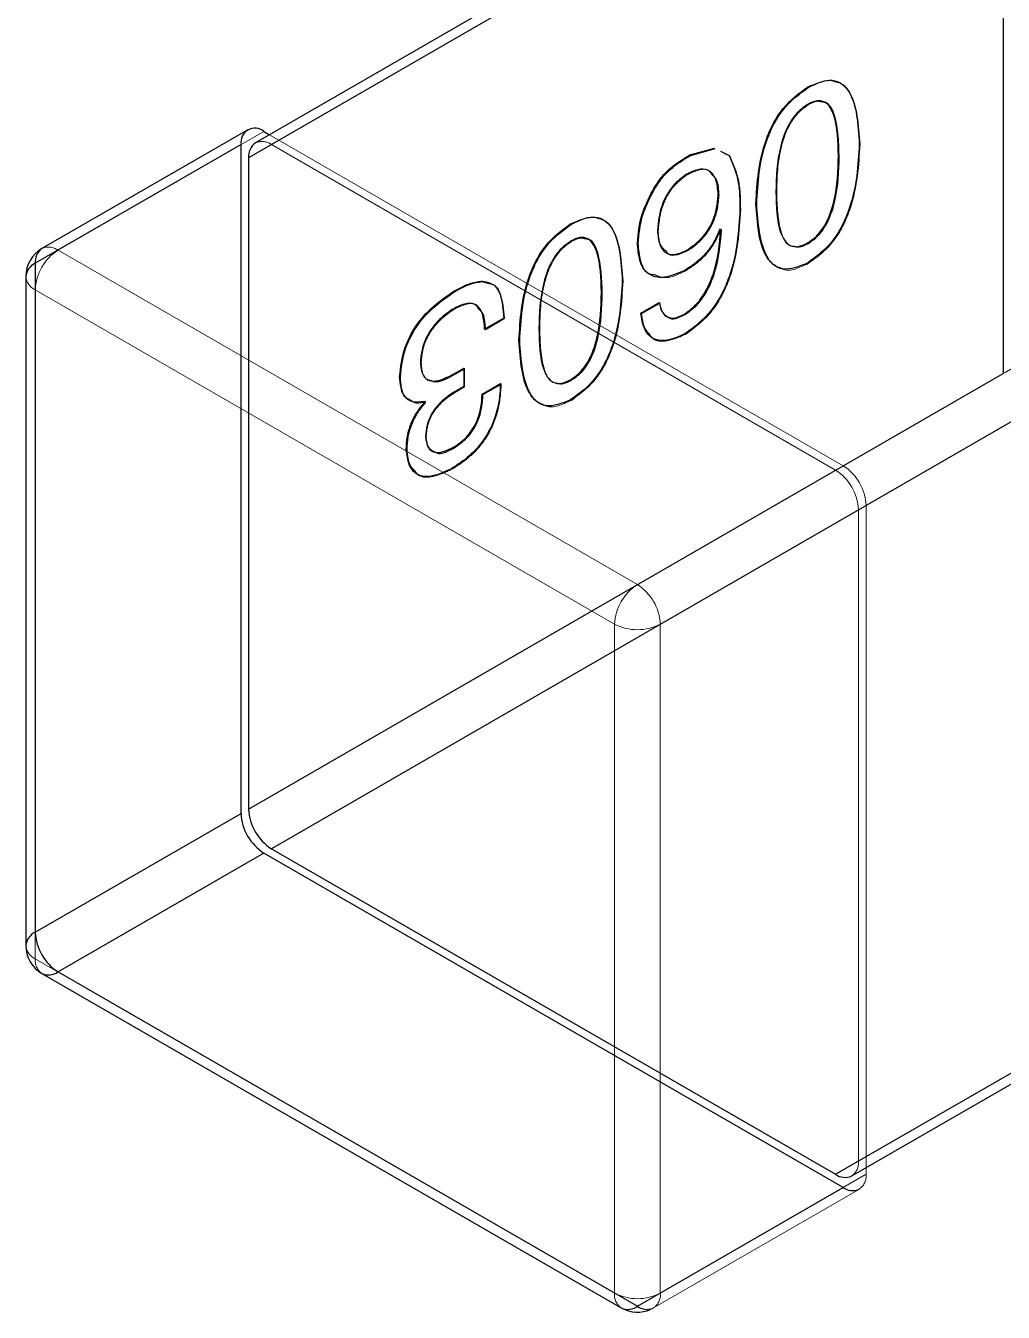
# Model space of a CAD drawing. Header units: millimetres. Extents: x 0 to 841, y 0 to 2287.
# Drawn here: x 615.722 to 617.535, y 233.073 to 235.46 of the extents above; entities that cross this region are included whole.
import ezdxf

# ---------------------------------------------------------------- set-up
doc = ezdxf.new("R2010")
doc.units = ezdxf.units.MM
doc.linetypes.add('HIDDEN', pattern=[1.905, 1.27, -0.635])

msp = doc.modelspace()

# ---------------------------------------------------------------- linework, layer by layer
at = {"color": 7, "linetype": 'HIDDEN', "lineweight": 18}
for p, q in [((616.1778, 235.2393), (617.592, 236.0557)), ((618.6385, 235.4516), (617.2243, 234.6352)), ((617.2667, 234.5617), (618.6809, 235.3781)), ((617.1737, 235.313), (617.1723, 235.3138)), ((615.7818, 235.0434), (616.1636, 235.2638)), ((616.1743, 235.2576), (617.2384, 234.6433)), ((616.1778, 235.2393), (617.2243, 234.6352)), ((617.2696, 235.2398), (617.2682, 235.2407)), ((617.021, 235.2217), (617.0281, 235.2182)), ((617.0281, 235.2182), (617.0267, 235.2191)), ((616.9493, 235.1834), (616.9479, 235.1843)), ((617.115, 235.1506), (617.1136, 235.1514)), ((617.0482, 235.1192), (617.0468, 235.12)), ((616.8952, 235.079), (616.8938, 235.0799)), ((616.7341, 235.0592), (616.7327, 235.06)), ((616.8566, 234.4229), (615.7818, 235.0434)), ((616.9462, 235.005), (616.9448, 235.0058)), ((617.1737, 235.0185), (617.1723, 235.0193)), ((616.8299, 234.986), (616.8285, 234.9869)), ((615.7394, 233.7287), (615.7394, 234.9699)), ((615.7394, 234.9699), (616.8142, 234.3494)), ((616.5158, 234.9332), (616.5144, 234.934)), ((616.8983, 234.9452), (616.8969, 234.946)), ((616.6101, 234.9163), (616.5746, 234.8957)), ((616.6101, 234.9163), (616.6087, 234.9171)), ((616.5746, 234.8957), (616.5732, 234.8966)), ((616.6754, 234.8968), (616.674, 234.8976)), ((616.9462, 234.8872), (616.9448, 234.888)), ((616.4556, 234.836), (616.4542, 234.8368)), ((616.5359, 234.8235), (616.5345, 234.8243)), ((616.5345, 234.8226), (616.5359, 234.8235)), ((616.5359, 234.8235), (616.5359, 234.7895)), ((617.5354, 234.8146), (617.5495, 234.8227)), ((616.5359, 234.7895), (616.5174, 234.7788)), ((616.5359, 234.7895), (616.5345, 234.7904)), ((616.6039, 234.7949), (616.6025, 234.7957)), ((616.5174, 234.7788), (616.516, 234.7797)), ((616.7341, 234.7647), (616.7327, 234.7656)), ((616.4648, 234.6967), (616.4634, 234.6976)), ((617.2384, 234.6433), (616.8566, 234.4229)), ((616.5143, 234.6378), (616.5129, 234.6387)), ((616.899, 234.3494), (617.2808, 234.5698)), ((617.2808, 234.5698), (617.2808, 233.3287)), ((617.2667, 234.5617), (617.2667, 233.3532)), ((616.8142, 234.3494), (616.8142, 233.1083)), ((616.899, 233.1083), (616.899, 234.3494)), ((618.6809, 234.1696), (617.2667, 233.3532)), ((616.8142, 233.1083), (615.7394, 233.7287)), ((617.2808, 233.3287), (616.899, 233.1083)), ((616.8866, 233.0808), (617.2684, 233.3012)), ((616.8817, 233.0783), (616.8866, 233.0808))]:
    msp.add_line(p, q, dxfattribs=at)
at = {"color": 7, "linetype": 'Continuous', "lineweight": 25}
for p, q in [((617.5354, 236.0557), (617.5354, 234.8146)), ((617.5354, 236.0433), (616.1478, 235.2423)), ((617.5354, 236.023), (616.1353, 235.2148)), ((617.1737, 235.3451), (617.1723, 235.346)), ((616.1336, 235.2668), (615.7518, 235.0463)), ((616.1636, 235.2638), (616.1743, 235.2576)), ((616.1212, 235.2393), (615.7394, 235.0189)), ((616.1212, 233.9981), (616.1212, 235.2393)), ((616.1353, 235.2148), (616.1353, 234.0063)), ((616.9541, 235.22), (616.9996, 235.2325)), ((616.9555, 235.2191), (616.9541, 235.22)), ((616.9555, 235.2191), (617.001, 235.2317)), ((617.0105, 235.2271), (617.0267, 235.2191)), ((617.0119, 235.2262), (617.021, 235.2217)), ((617.2309, 235.2175), (617.2295, 235.2183)), ((616.8859, 235.1522), (616.8845, 235.153)), ((617.008, 235.146), (617.0066, 235.1468)), ((617.0779, 235.1292), (617.0765, 235.13)), ((616.7341, 235.0914), (616.7327, 235.0922)), ((617.0112, 235.0816), (617.0097, 235.0825)), ((617.0111, 235.0817), (617.0097, 235.0825)), ((617.0127, 235.0808), (617.0111, 235.0817)), ((617.0127, 235.0808), (617.0112, 235.0816)), ((616.8581, 235.0558), (616.8567, 235.0567)), ((617.1737, 235.056), (617.1723, 235.0568)), ((616.9508, 235.0433), (616.9494, 235.0442)), ((615.7394, 235.0189), (615.7394, 233.7777)), ((615.7218, 234.9944), (615.7218, 233.7532)), ((616.5684, 234.985), (616.567, 234.9858)), ((616.5684, 234.985), (616.5809, 234.9815)), ((616.5174, 234.9662), (616.516, 234.9671)), ((616.7913, 234.9637), (616.7899, 234.9646)), ((616.8629, 234.9264), (616.8969, 234.946)), ((616.8643, 234.9256), (616.8629, 234.9264)), ((616.8643, 234.9256), (616.8983, 234.9452)), ((616.6087, 234.9171), (616.5732, 234.8966)), ((616.9462, 234.9247), (616.9448, 234.9255)), ((616.6383, 234.8754), (616.6369, 234.8762)), ((616.1353, 234.0063), (617.5354, 234.8146)), ((616.4169, 234.8083), (616.4155, 234.8091)), ((616.5175, 234.8145), (616.5345, 234.8243)), ((616.5189, 234.8136), (616.5175, 234.8145)), ((616.5189, 234.8136), (616.5345, 234.8226)), ((616.5345, 234.8243), (616.5345, 234.7904)), ((616.5345, 234.7904), (616.516, 234.7797)), ((616.5685, 234.7761), (616.6025, 234.7957)), ((616.5699, 234.7753), (616.6039, 234.7949)), ((616.7341, 234.8022), (616.7327, 234.803)), ((616.4619, 234.7609), (616.4619, 234.7627)), ((616.4633, 234.7619), (616.4619, 234.7627)), ((616.4633, 234.7601), (616.4619, 234.7609)), ((616.4633, 234.7601), (616.4633, 234.7619)), ((616.5699, 234.7753), (616.5685, 234.7761)), ((617.5778, 234.7411), (616.1778, 233.9328)), ((616.4293, 234.6726), (616.4279, 234.6735)), ((616.5158, 234.6762), (616.5144, 234.677)), ((617.2243, 233.3287), (618.6243, 234.1369)), ((617.2543, 233.3257), (618.6419, 234.1268)), ((615.7394, 233.7777), (616.1212, 233.9981)), ((616.1636, 233.9247), (615.7818, 233.7042)), ((617.2384, 233.3042), (616.1636, 233.9247)), ((616.1778, 233.9328), (617.2243, 233.3287)), ((615.7518, 233.7013), (616.8266, 233.0808)), ((615.7818, 233.7042), (616.8566, 233.0838)), ((616.8566, 233.0838), (617.2384, 233.3042))]:
    msp.add_line(p, q, dxfattribs=at)
for centre, radius, start, end in [((616.1471, 235.2435), 0.0262, 50.7967, 189.214), ((616.1654, 235.2178), 0.0302, 125.698, 185.6204), ((615.7818, 234.9944), 0.06, 119.9973, 180), ((615.7694, 235.0218), 0.0302, 125.698, 185.6204), ((615.7518, 234.9914), 0.0302, 114.3747, 174.3052), ((616.2133, 234.0023), 0.0922, 182.6055, 237.3945), ((616.2274, 234.0105), 0.0922, 182.6055, 237.3945), ((615.7518, 233.7502), 0.0302, 114.3747, 174.3052), ((615.8315, 233.7819), 0.0922, 182.6055, 237.3945), ((615.7818, 233.7532), 0.06, 180, 240.0027), ((615.7642, 233.7288), 0.0302, 245.6861, 305.6182), ((617.2418, 233.3532), 0.0302, 234.3818, 294.314), ((617.2563, 233.3295), 0.031, 234.7963, 289.691), ((616.839, 233.1083), 0.0302, 245.6861, 305.6182), ((616.8566, 233.1328), 0.06, 240.0027, 294.7405), ((616.8744, 233.1091), 0.031, 234.7963, 289.691)]:
    msp.add_arc(centre, radius, start, end, dxfattribs=at)
at = {"color": 7, "linetype": 'HIDDEN', "lineweight": 18}
for centre, radius, start, end in [((616.1602, 235.2148), 0.0302, 54.3818, 114.314), ((615.7642, 235.0188), 0.0302, 54.3818, 114.314), ((615.8315, 234.9657), 0.0922, 122.6055, 177.3945), ((615.7518, 234.9974), 0.0302, 185.6948, 245.6253), ((617.1887, 234.5656), 0.0922, 2.6055, 57.3945), ((617.1746, 234.5575), 0.0922, 2.6055, 57.3945), ((616.9063, 234.3452), 0.0922, 122.6055, 177.3945), ((616.8069, 234.3452), 0.0922, 2.6055, 57.3945), ((616.8566, 234.4313), 0.0922, 242.6097, 297.3903), ((615.7518, 233.7562), 0.0302, 185.6948, 245.6253), ((615.7694, 233.7258), 0.0302, 174.3796, 234.302), ((617.2367, 233.3502), 0.0302, 305.698, 5.6204), ((617.2521, 233.3253), 0.0289, 300.2638, 6.7169), ((616.8442, 233.1053), 0.0302, 174.3796, 234.302), ((616.8566, 233.1901), 0.0922, 242.6097, 297.3903), ((616.8711, 233.1045), 0.0282, 299.2639, 7.7168)]:
    msp.add_arc(centre, radius, start, end, dxfattribs=at)
at = {"color": 7, "linetype": 'Continuous', "lineweight": 25}
for points, knots in [([(617.1723, 235.346), (617.1883, 235.3528), (617.2124, 235.3631), (617.2369, 235.3528), (617.2631, 235.3218), (617.2659, 235.2767), (617.2682, 235.2407)], [0, 0, 0, 0, 0.249123, 0.374635, 0.500323, 1, 1, 1, 1]), ([(617.1737, 235.3451), (617.1903, 235.3532), (617.2091, 235.3624), (617.2225, 235.3565), (617.2241, 235.3558)], [0, 0, 0, 0, 0.881067, 1, 1, 1, 1]), ([(617.0765, 235.13), (617.0787, 235.1686), (617.0815, 235.217), (617.1077, 235.2782), (617.1323, 235.3168), (617.1563, 235.3343), (617.1723, 235.346)], [0, 0, 0, 0, 0.499687, 0.625352, 0.750869, 1, 1, 1, 1]), ([(617.0779, 235.1292), (617.0802, 235.1678), (617.083, 235.2162), (617.1091, 235.2774), (617.1337, 235.316), (617.1577, 235.3335), (617.1737, 235.3451)], [0, 0, 0, 0, 0.499687, 0.625352, 0.750869, 1, 1, 1, 1]), ([(617.1723, 235.3138), (617.1665, 235.3097), (617.1548, 235.3015), (617.1346, 235.2749), (617.1152, 235.22), (617.1143, 235.1789), (617.1136, 235.1514)], [0, 0, 0, 0, 0.125208, 0.250259, 0.499246, 1, 1, 1, 1]), ([(617.2295, 235.2183), (617.2289, 235.245), (617.228, 235.2848), (617.2098, 235.3182), (617.1899, 235.3223), (617.1782, 235.3166), (617.1723, 235.3138)], [0, 0, 0, 0, 0.500896, 0.749906, 0.874864, 1, 1, 1, 1]), ([(617.2309, 235.2175), (617.2301, 235.2435), (617.2288, 235.2824), (617.2133, 235.3168), (617.2009, 235.318), (617.1986, 235.3183)], [0, 0, 0, 0, 0.619324, 0.927207, 1, 1, 1, 1]), ([(617.2682, 235.2407), (617.266, 235.2013), (617.2633, 235.1521), (617.2376, 235.0895), (617.2133, 235.0496), (617.1887, 235.0314), (617.1723, 235.0193)], [0, 0, 0, 0, 0.500012, 0.625693, 0.751201, 1, 1, 1, 1]), ([(616.8845, 235.153), (616.8897, 235.1617), (616.9, 235.179), (616.9247, 235.2025), (616.9429, 235.2133), (616.9541, 235.22)], [0, 0, 0, 0, 0.279388, 0.559544, 1, 1, 1, 1]), ([(616.8859, 235.1522), (616.8911, 235.1609), (616.9015, 235.1782), (616.9261, 235.2016), (616.9443, 235.2125), (616.9555, 235.2191)], [0, 0, 0, 0, 0.279388, 0.559544, 1, 1, 1, 1]), ([(617.0267, 235.2191), (617.0337, 235.2032), (617.0461, 235.1748), (617.0466, 235.1368), (617.0468, 235.12)], [0, 0, 0, 0, 0.558783, 1, 1, 1, 1]), ([(617.1723, 235.0568), (617.1782, 235.0608), (617.1899, 235.0687), (617.2098, 235.0957), (617.228, 235.1502), (617.2289, 235.191), (617.2295, 235.2183)], [0, 0, 0, 0, 0.125131, 0.250047, 0.49906, 1, 1, 1, 1]), ([(617.1737, 235.056), (617.1796, 235.06), (617.1913, 235.0678), (617.2112, 235.0949), (617.2294, 235.1494), (617.2303, 235.1902), (617.2309, 235.2175)], [0, 0, 0, 0, 0.125131, 0.250047, 0.49906, 1, 1, 1, 1]), ([(617.0066, 235.1468), (617.0057, 235.1566), (617.0039, 235.1762), (616.99, 235.1938), (616.969, 235.1944), (616.9549, 235.1876), (616.9479, 235.1843)], [0, 0, 0, 0, 0.280779, 0.559503, 0.779325, 1, 1, 1, 1]), ([(616.9479, 235.1843), (616.9392, 235.1778), (616.9218, 235.1649), (616.8981, 235.1244), (616.8954, 235.0968), (616.8938, 235.0799)], [0, 0, 0, 0, 0.280776, 0.559966, 1, 1, 1, 1]), ([(617.008, 235.146), (617.0075, 235.1563), (617.0066, 235.1728), (616.9977, 235.1811), (616.9943, 235.1842)], [0, 0, 0, 0, 0.622348, 1, 1, 1, 1]), ([(616.8567, 235.0567), (616.8582, 235.0743), (616.8609, 235.1059), (616.8773, 235.1386), (616.8845, 235.153)], [0, 0, 0, 0, 0.55918, 1, 1, 1, 1]), ([(616.8581, 235.0558), (616.8596, 235.0735), (616.8623, 235.1051), (616.8787, 235.1378), (616.8859, 235.1522)], [0, 0, 0, 0, 0.55918, 1, 1, 1, 1]), ([(616.9494, 235.0442), (616.9582, 235.0502), (616.9757, 235.0622), (616.9958, 235.0925), (617.0046, 235.1219), (617.0059, 235.1385), (617.0066, 235.1468)], [0, 0, 0, 0, 0.280297, 0.558545, 0.778963, 1, 1, 1, 1]), ([(616.9508, 235.0433), (616.9596, 235.0494), (616.9771, 235.0614), (616.9972, 235.0917), (617.006, 235.1211), (617.0073, 235.1377), (617.008, 235.146)], [0, 0, 0, 0, 0.280297, 0.558545, 0.778963, 1, 1, 1, 1]), ([(617.1136, 235.1514), (617.1142, 235.1246), (617.1151, 235.0844), (617.1343, 235.0516), (617.1547, 235.0483), (617.1664, 235.054), (617.1723, 235.0568)], [0, 0, 0, 0, 0.500906, 0.749819, 0.874781, 1, 1, 1, 1]), ([(617.0468, 235.12), (617.0444, 235.0787), (617.0415, 235.0269), (617.0136, 234.9613), (616.9876, 234.9199), (616.9619, 234.9007), (616.9448, 234.888)], [0, 0, 0, 0, 0.499644, 0.625328, 0.750848, 1, 1, 1, 1]), ([(617.1723, 235.0193), (617.1561, 235.0129), (617.1317, 235.0033), (617.1078, 235.0156), (617.0821, 235.0481), (617.079, 235.0936), (617.0765, 235.13)], [0, 0, 0, 0, 0.248785, 0.374282, 0.499955, 1, 1, 1, 1]), ([(617.1254, 235.0088), (617.12, 235.0107), (617.1084, 235.0149), (617.0838, 235.0481), (617.0806, 235.0932), (617.0779, 235.1292)], [0, 0, 0, 0, 0.1461929, 0.3176766, 1, 1, 1, 1]), ([(616.7327, 235.0922), (616.7487, 235.099), (616.7728, 235.1093), (616.7973, 235.099), (616.8235, 235.068), (616.8263, 235.0229), (616.8285, 234.9869)], [0, 0, 0, 0, 0.249123, 0.374635, 0.500323, 1, 1, 1, 1]), ([(616.7341, 235.0914), (616.7507, 235.0994), (616.7694, 235.1086), (616.7829, 235.1027), (616.7845, 235.102)], [0, 0, 0, 0, 0.881067, 1, 1, 1, 1]), ([(616.6369, 234.8762), (616.6391, 234.9148), (616.6419, 234.9632), (616.6681, 235.0245), (616.6926, 235.063), (616.7167, 235.0805), (616.7327, 235.0922)], [0, 0, 0, 0, 0.499687, 0.625352, 0.750869, 1, 1, 1, 1]), ([(616.6383, 234.8754), (616.6405, 234.914), (616.6433, 234.9624), (616.6695, 235.0236), (616.694, 235.0622), (616.7181, 235.0797), (616.7341, 235.0914)], [0, 0, 0, 0, 0.499687, 0.625352, 0.750869, 1, 1, 1, 1]), ([(616.8938, 235.0799), (616.8947, 235.0706), (616.8965, 235.0521), (616.9095, 235.0353), (616.9294, 235.0345), (616.9427, 235.0409), (616.9494, 235.0442)], [0, 0, 0, 0, 0.280784, 0.559454, 0.779294, 1, 1, 1, 1]), ([(617.0097, 235.0825), (617.0057, 235.0732), (616.9977, 235.0546), (616.9748, 235.0258), (616.9562, 235.0134), (616.9448, 235.0058)], [0, 0, 0, 0, 0.280289, 0.560345, 1, 1, 1, 1]), ([(616.9448, 234.9255), (616.9504, 234.9295), (616.9615, 234.9375), (616.9818, 234.9612), (617.0057, 235.0133), (617.009, 235.0543), (617.0112, 235.0816)], [0, 0, 0, 0, 0.125456, 0.250769, 0.499842, 1, 1, 1, 1]), ([(616.9462, 234.9247), (616.9518, 234.9286), (616.963, 234.9366), (616.9832, 234.9604), (617.0071, 235.0124), (617.0104, 235.0534), (617.0127, 235.0808)], [0, 0, 0, 0, 0.125456, 0.250769, 0.499842, 1, 1, 1, 1]), ([(616.7327, 235.06), (616.7269, 235.0559), (616.7152, 235.0477), (616.695, 235.0211), (616.6756, 234.9662), (616.6746, 234.9251), (616.674, 234.8976)], [0, 0, 0, 0, 0.125208, 0.250259, 0.499246, 1, 1, 1, 1]), ([(616.7899, 234.9646), (616.7893, 234.9912), (616.7884, 235.031), (616.7701, 235.0644), (616.7502, 235.0685), (616.7385, 235.0629), (616.7327, 235.06)], [0, 0, 0, 0, 0.500896, 0.749906, 0.874864, 1, 1, 1, 1]), ([(616.7913, 234.9637), (616.7905, 234.9897), (616.7892, 235.0286), (616.7737, 235.063), (616.7613, 235.0642), (616.7589, 235.0645)], [0, 0, 0, 0, 0.6193236, 0.9272073, 1, 1, 1, 1]), ([(616.9448, 235.0058), (616.9318, 235.0002), (616.9059, 234.9892), (616.8747, 234.9961), (616.8595, 235.0229), (616.8576, 235.0454), (616.8567, 235.0567)], [0, 0, 0, 0, 0.280617, 0.559274, 0.779238, 1, 1, 1, 1]), ([(616.8906, 234.9968), (616.8856, 234.9974), (616.8719, 234.9991), (616.8612, 235.0227), (616.8591, 235.0448), (616.8581, 235.0558)], [0, 0, 0, 0, 0.218133, 0.608358, 1, 1, 1, 1]), ([(617.1477, 235.0504), (617.1506, 235.0497), (617.1582, 235.0479), (617.1677, 235.0529), (617.1737, 235.056)], [0, 0, 0, 0, 0.369471, 1, 1, 1, 1]), ([(616.9086, 235.0424), (616.9101, 235.0402), (616.9149, 235.033), (616.9311, 235.0341), (616.9443, 235.0403), (616.9508, 235.0433)], [0, 0, 0, 0, 0.187603, 0.593003, 1, 1, 1, 1]), ([(616.516, 234.9671), (616.5258, 234.9725), (616.5433, 234.9822), (616.5598, 234.9847), (616.567, 234.9858)], [0, 0, 0, 0, 0.560492, 1, 1, 1, 1]), ([(616.5174, 234.9662), (616.5272, 234.9717), (616.5448, 234.9814), (616.5612, 234.9839), (616.5684, 234.985)], [0, 0, 0, 0, 0.560492, 1, 1, 1, 1]), ([(616.567, 234.9858), (616.5747, 234.9848), (616.5901, 234.9828), (616.6056, 234.958), (616.6075, 234.9326), (616.6087, 234.9171)], [0, 0, 0, 0, 0.279474, 0.559495, 1, 1, 1, 1]), ([(616.8285, 234.9869), (616.8264, 234.9475), (616.8237, 234.8983), (616.798, 234.8357), (616.7737, 234.7958), (616.7491, 234.7776), (616.7327, 234.7656)], [0, 0, 0, 0, 0.500012, 0.625693, 0.751201, 1, 1, 1, 1]), ([(616.4155, 234.8091), (616.4173, 234.8263), (616.421, 234.8605), (616.4573, 234.9263), (616.4937, 234.9516), (616.516, 234.9671)], [0, 0, 0, 0, 0.28105, 0.560203, 1, 1, 1, 1]), ([(616.4169, 234.8083), (616.4188, 234.8255), (616.4224, 234.8597), (616.4588, 234.9255), (616.4951, 234.9508), (616.5174, 234.9662)], [0, 0, 0, 0, 0.28105, 0.560203, 1, 1, 1, 1]), ([(616.7327, 234.803), (616.7385, 234.807), (616.7502, 234.8149), (616.7701, 234.8419), (616.7884, 234.8964), (616.7893, 234.9372), (616.7899, 234.9646)], [0, 0, 0, 0, 0.125131, 0.250047, 0.49906, 1, 1, 1, 1]), ([(616.7341, 234.8022), (616.74, 234.8062), (616.7516, 234.814), (616.7716, 234.8411), (616.7898, 234.8956), (616.7907, 234.9364), (616.7913, 234.9637)], [0, 0, 0, 0, 0.125131, 0.250047, 0.49906, 1, 1, 1, 1]), ([(616.5144, 234.934), (616.506, 234.9282), (616.4892, 234.9164), (616.468, 234.8899), (616.4565, 234.8611), (616.4549, 234.8449), (616.4542, 234.8368)], [0, 0, 0, 0, 0.280836, 0.559683, 0.779441, 1, 1, 1, 1]), ([(616.5732, 234.8966), (616.5725, 234.9066), (616.5711, 234.9268), (616.5574, 234.9452), (616.5358, 234.945), (616.5216, 234.9377), (616.5144, 234.934)], [0, 0, 0, 0, 0.280929, 0.559406, 0.779167, 1, 1, 1, 1]), ([(616.5746, 234.8957), (616.5743, 234.9063), (616.5738, 234.9236), (616.5647, 234.9321), (616.5613, 234.9354)], [0, 0, 0, 0, 0.616199, 1, 1, 1, 1]), ([(616.9448, 234.888), (616.9334, 234.883), (616.9107, 234.873), (616.8827, 234.8773), (616.8673, 234.8982), (616.8644, 234.917), (616.8629, 234.9264)], [0, 0, 0, 0, 0.280542, 0.559408, 0.779403, 1, 1, 1, 1]), ([(616.8969, 234.946), (616.8984, 234.9395), (616.9016, 234.9266), (616.9136, 234.9166), (616.9293, 234.9175), (616.9396, 234.9228), (616.9448, 234.9255)], [0, 0, 0, 0, 0.280442, 0.559411, 0.779526, 1, 1, 1, 1]), ([(616.8812, 234.8846), (616.8771, 234.8889), (616.8678, 234.8987), (616.8656, 234.9159), (616.8643, 234.9256)], [0, 0, 0, 0, 0.436778, 1, 1, 1, 1]), ([(616.9162, 234.9178), (616.9165, 234.9176), (616.92, 234.9147), (616.9311, 234.9173), (616.9412, 234.9222), (616.9462, 234.9247)], [0, 0, 0, 0, 0.033719, 0.516467, 1, 1, 1, 1]), ([(616.674, 234.8976), (616.6746, 234.8708), (616.6755, 234.8306), (616.6947, 234.7978), (616.7151, 234.7945), (616.7268, 234.8002), (616.7327, 234.803)], [0, 0, 0, 0, 0.5009062, 0.7498189, 0.8747814, 1, 1, 1, 1]), ([(616.7327, 234.7656), (616.7165, 234.7591), (616.6921, 234.7495), (616.6682, 234.7618), (616.6425, 234.7943), (616.6394, 234.8398), (616.6369, 234.8762)], [0, 0, 0, 0, 0.248785, 0.374282, 0.499955, 1, 1, 1, 1]), ([(616.6857, 234.755), (616.6804, 234.757), (616.6687, 234.7611), (616.6442, 234.7943), (616.6409, 234.8394), (616.6383, 234.8754)], [0, 0, 0, 0, 0.146193, 0.317677, 1, 1, 1, 1]), ([(616.4542, 234.8368), (616.4545, 234.8303), (616.4552, 234.8173), (616.4632, 234.8034), (616.4837, 234.7971), (616.5036, 234.8073), (616.5175, 234.8145)], [0, 0, 0, 0, 0.18739, 0.374072, 0.56088, 1, 1, 1, 1]), ([(616.4619, 234.7627), (616.4544, 234.7616), (616.4395, 234.7595), (616.419, 234.7725), (616.4168, 234.7952), (616.4155, 234.8091)], [0, 0, 0, 0, 0.2812566, 0.5614026, 1, 1, 1, 1]), ([(616.4388, 234.763), (616.4339, 234.7653), (616.4196, 234.772), (616.418, 234.7939), (616.4169, 234.8083)], [0, 0, 0, 0, 0.342686, 1, 1, 1, 1]), ([(616.4739, 234.8014), (616.4756, 234.8007), (616.4877, 234.7958), (616.5045, 234.8054), (616.5189, 234.8136)], [0, 0, 0, 0, 0.140345, 1, 1, 1, 1]), ([(616.6025, 234.7957), (616.6016, 234.7794), (616.5996, 234.7469), (616.5775, 234.6957), (616.5449, 234.6596), (616.5236, 234.6456), (616.5129, 234.6387)], [0, 0, 0, 0, 0.280713, 0.558959, 0.779032, 1, 1, 1, 1]), ([(616.7081, 234.7966), (616.7109, 234.7959), (616.7186, 234.7941), (616.7281, 234.7991), (616.7341, 234.8022)], [0, 0, 0, 0, 0.369471, 1, 1, 1, 1]), ([(616.4279, 234.6735), (616.4282, 234.6815), (616.4289, 234.6974), (616.4362, 234.7221), (616.4478, 234.7441), (616.4572, 234.7553), (616.4619, 234.7609)], [0, 0, 0, 0, 0.280228, 0.559846, 0.779841, 1, 1, 1, 1]), ([(616.4293, 234.6726), (616.4296, 234.6806), (616.4303, 234.6966), (616.4376, 234.7213), (616.4492, 234.7433), (616.4586, 234.7545), (616.4633, 234.7601)], [0, 0, 0, 0, 0.280228, 0.559846, 0.779841, 1, 1, 1, 1]), ([(616.516, 234.7797), (616.5087, 234.7748), (616.4942, 234.7652), (616.4754, 234.7433), (616.4651, 234.7183), (616.464, 234.7045), (616.4634, 234.6976)], [0, 0, 0, 0, 0.280943, 0.559927, 0.779511, 1, 1, 1, 1]), ([(616.5144, 234.677), (616.523, 234.6827), (616.5401, 234.6939), (616.5594, 234.7238), (616.5672, 234.7522), (616.5681, 234.7681), (616.5685, 234.7761)], [0, 0, 0, 0, 0.280338, 0.55806, 0.778671, 1, 1, 1, 1]), ([(616.5158, 234.6762), (616.5244, 234.6818), (616.5415, 234.693), (616.5608, 234.723), (616.5686, 234.7514), (616.5695, 234.7673), (616.5699, 234.7753)], [0, 0, 0, 0, 0.280338, 0.55806, 0.778671, 1, 1, 1, 1]), ([(616.4634, 234.6976), (616.4645, 234.6901), (616.4666, 234.6752), (616.485, 234.6635), (616.5033, 234.6719), (616.5144, 234.677)], [0, 0, 0, 0, 0.281079, 0.560309, 1, 1, 1, 1]), ([(616.5129, 234.6387), (616.5012, 234.6331), (616.478, 234.622), (616.4481, 234.6232), (616.4314, 234.6438), (616.4291, 234.6636), (616.4279, 234.6735)], [0, 0, 0, 0, 0.280832, 0.559816, 0.77948, 1, 1, 1, 1]), ([(616.4444, 234.633), (616.4408, 234.6365), (616.4317, 234.6454), (616.4302, 234.6624), (616.4293, 234.6726)], [0, 0, 0, 0, 0.392995, 1, 1, 1, 1]), ([(616.4818, 234.6687), (616.4826, 234.6681), (616.4906, 234.6623), (616.5039, 234.6696), (616.5158, 234.6762)], [0, 0, 0, 0, 0.097396, 1, 1, 1, 1])]:
    msp.add_open_spline(points, degree=3, knots=knots, dxfattribs=at)
at = {"color": 7, "linetype": 'HIDDEN', "lineweight": 18}
for points, knots in [([(617.2241, 235.3558), (617.2288, 235.3545), (617.2398, 235.3514), (617.2642, 235.32), (617.2672, 235.2755), (617.2696, 235.2398)], [0, 0, 0, 0, 0.128106, 0.303343, 1, 1, 1, 1]), ([(617.1737, 235.313), (617.1679, 235.3089), (617.1562, 235.3007), (617.136, 235.274), (617.1166, 235.2192), (617.1157, 235.1781), (617.115, 235.1506)], [0, 0, 0, 0, 0.125208, 0.250259, 0.499246, 1, 1, 1, 1]), ([(617.1986, 235.3183), (617.1961, 235.319), (617.1889, 235.321), (617.1797, 235.3162), (617.1737, 235.313)], [0, 0, 0, 0, 0.345591, 1, 1, 1, 1]), ([(617.2696, 235.2398), (617.2674, 235.2005), (617.2647, 235.1513), (617.239, 235.0887), (617.2147, 235.0487), (617.1901, 235.0306), (617.1737, 235.0185)], [0, 0, 0, 0, 0.500012, 0.625693, 0.751201, 1, 1, 1, 1]), ([(617.0281, 235.2182), (617.0351, 235.2024), (617.0475, 235.174), (617.048, 235.136), (617.0482, 235.1192)], [0, 0, 0, 0, 0.558783, 1, 1, 1, 1]), ([(616.9943, 235.1842), (616.9926, 235.1868), (616.9874, 235.1945), (616.9701, 235.1932), (616.9562, 235.1867), (616.9493, 235.1834)], [0, 0, 0, 0, 0.197402, 0.597923, 1, 1, 1, 1]), ([(616.9493, 235.1834), (616.9406, 235.177), (616.9232, 235.1641), (616.8995, 235.1236), (616.8968, 235.096), (616.8952, 235.079)], [0, 0, 0, 0, 0.280776, 0.559966, 1, 1, 1, 1]), ([(617.115, 235.1506), (617.1159, 235.1244), (617.1172, 235.0853), (617.1333, 235.0515), (617.1456, 235.0506), (617.1477, 235.0504)], [0, 0, 0, 0, 0.625033, 0.935628, 1, 1, 1, 1]), ([(617.0482, 235.1192), (617.0459, 235.0779), (617.0429, 235.0261), (617.015, 234.9605), (616.989, 234.9191), (616.9633, 234.8999), (616.9462, 234.8872)], [0, 0, 0, 0, 0.499644, 0.625328, 0.750848, 1, 1, 1, 1]), ([(616.7845, 235.102), (616.7892, 235.1007), (616.8002, 235.0976), (616.8245, 235.0662), (616.8275, 235.0217), (616.8299, 234.986)], [0, 0, 0, 0, 0.128106, 0.303343, 1, 1, 1, 1]), ([(616.8952, 235.079), (616.8958, 235.0693), (616.8967, 235.0534), (616.9053, 235.0455), (616.9086, 235.0424)], [0, 0, 0, 0, 0.6134399, 1, 1, 1, 1]), ([(617.0111, 235.0817), (617.0071, 235.0724), (616.9991, 235.0538), (616.9762, 235.0249), (616.9576, 235.0125), (616.9462, 235.005)], [0, 0, 0, 0, 0.280289, 0.560345, 1, 1, 1, 1]), ([(616.7341, 235.0592), (616.7283, 235.0551), (616.7166, 235.0469), (616.6964, 235.0202), (616.677, 234.9654), (616.676, 234.9243), (616.6754, 234.8968)], [0, 0, 0, 0, 0.125208, 0.250259, 0.499246, 1, 1, 1, 1]), ([(616.7589, 235.0645), (616.7564, 235.0652), (616.7492, 235.0672), (616.7401, 235.0624), (616.7341, 235.0592)], [0, 0, 0, 0, 0.345591, 1, 1, 1, 1]), ([(616.9462, 235.005), (616.9328, 234.9986), (616.912, 234.9886), (616.8962, 234.9946), (616.8906, 234.9968)], [0, 0, 0, 0, 0.643152, 1, 1, 1, 1]), ([(617.1737, 235.0185), (617.1569, 235.0107), (617.1388, 235.0022), (617.1262, 235.0084), (617.1254, 235.0088)], [0, 0, 0, 0, 0.93128, 1, 1, 1, 1]), ([(616.5809, 234.9815), (616.584, 234.9809), (616.5946, 234.9789), (616.6067, 234.9566), (616.6088, 234.9316), (616.6101, 234.9163)], [0, 0, 0, 0, 0.1384593, 0.4732835, 1, 1, 1, 1]), ([(616.8299, 234.986), (616.8278, 234.9467), (616.8251, 234.8975), (616.7994, 234.8349), (616.7751, 234.7949), (616.7505, 234.7768), (616.7341, 234.7647)], [0, 0, 0, 0, 0.500012, 0.625693, 0.751201, 1, 1, 1, 1]), ([(616.5158, 234.9332), (616.5074, 234.9273), (616.4906, 234.9156), (616.4694, 234.8891), (616.4579, 234.8603), (616.4564, 234.8441), (616.4556, 234.836)], [0, 0, 0, 0, 0.280836, 0.559683, 0.779441, 1, 1, 1, 1]), ([(616.5613, 234.9354), (616.5597, 234.9379), (616.5546, 234.9458), (616.5369, 234.9437), (616.5229, 234.9367), (616.5158, 234.9332)], [0, 0, 0, 0, 0.190225, 0.594128, 1, 1, 1, 1]), ([(616.8983, 234.9452), (616.8998, 234.9385), (616.9026, 234.9255), (616.9118, 234.9203), (616.9162, 234.9178)], [0, 0, 0, 0, 0.515484, 1, 1, 1, 1]), ([(616.6754, 234.8968), (616.6763, 234.8706), (616.6776, 234.8315), (616.6937, 234.7977), (616.706, 234.7968), (616.7081, 234.7966)], [0, 0, 0, 0, 0.625033, 0.935628, 1, 1, 1, 1]), ([(616.9462, 234.8872), (616.935, 234.8824), (616.9127, 234.8729), (616.8888, 234.8736), (616.8822, 234.8831), (616.8812, 234.8846)], [0, 0, 0, 0, 0.461166, 0.919579, 1, 1, 1, 1]), ([(616.4556, 234.836), (616.4559, 234.8295), (616.4567, 234.8167), (616.4632, 234.8037), (616.471, 234.802), (616.4739, 234.8014)], [0, 0, 0, 0, 0.383061, 0.764675, 1, 1, 1, 1]), ([(616.6039, 234.7949), (616.603, 234.7786), (616.601, 234.7461), (616.5789, 234.6949), (616.5463, 234.6588), (616.525, 234.6448), (616.5143, 234.6378)], [0, 0, 0, 0, 0.280713, 0.558959, 0.779032, 1, 1, 1, 1]), ([(616.4633, 234.7619), (616.4554, 234.76), (616.446, 234.7577), (616.4397, 234.7623), (616.4388, 234.763)], [0, 0, 0, 0, 0.845266, 1, 1, 1, 1]), ([(616.5174, 234.7788), (616.5101, 234.774), (616.4956, 234.7644), (616.4768, 234.7425), (616.4665, 234.7175), (616.4654, 234.7037), (616.4648, 234.6967)], [0, 0, 0, 0, 0.280943, 0.559927, 0.779511, 1, 1, 1, 1]), ([(616.7341, 234.7647), (616.7173, 234.7569), (616.6992, 234.7484), (616.6866, 234.7546), (616.6857, 234.755)], [0, 0, 0, 0, 0.93128, 1, 1, 1, 1]), ([(616.4648, 234.6967), (616.4658, 234.689), (616.4674, 234.6748), (616.4773, 234.6706), (616.4818, 234.6687)], [0, 0, 0, 0, 0.5480569, 1, 1, 1, 1]), ([(616.5143, 234.6378), (616.5028, 234.6325), (616.4799, 234.6219), (616.4535, 234.6201), (616.446, 234.6307), (616.4444, 234.633)], [0, 0, 0, 0, 0.441068, 0.879235, 1, 1, 1, 1])]:
    msp.add_open_spline(points, degree=3, knots=knots, dxfattribs=at)

doc.saveas('drawing.dxf')
